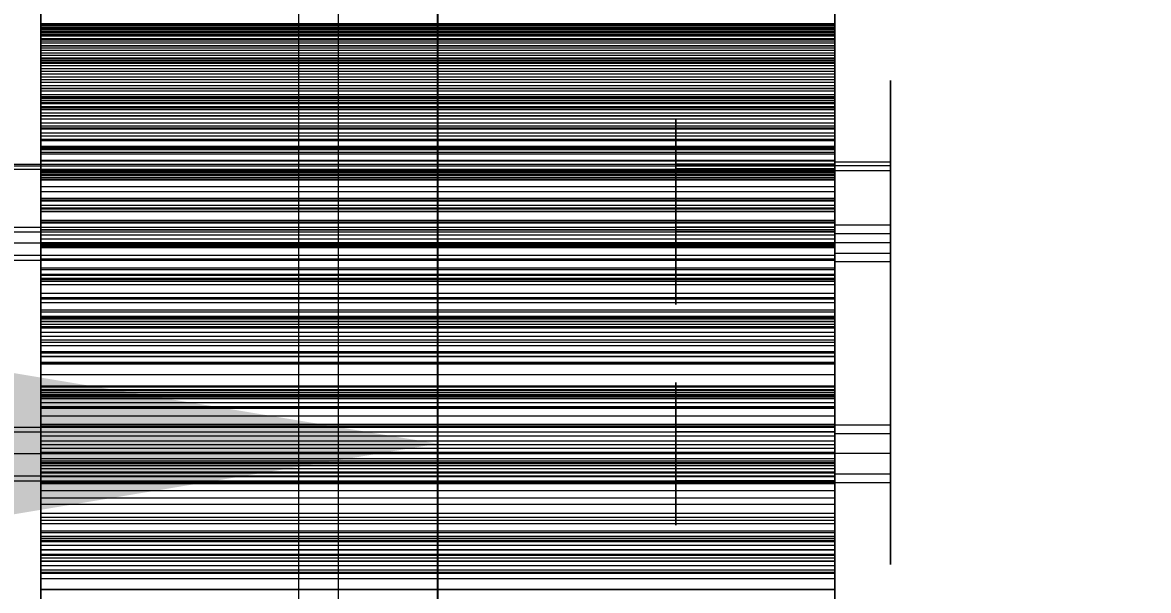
# Model space of a CAD drawing. Header units: millimetres. Extents: x -1970 to 34302, y -65268 to 6837.
# Drawn here: x 545.4 to 829, y -34237 to -34093.9 of the extents above; entities that cross this region are included whole.
import ezdxf

# ---------------------------------------------------------------- set-up
doc = ezdxf.new("R2010")
doc.units = ezdxf.units.MM
for name, color, linetype, lineweight in [('COTAS_O', 1, 'Continuous', 0), ('frontal_briquetadora', 7, 'Continuous', 0), ('frontal_mezcladora', 7, 'Continuous', 0)]:
    doc.layers.add(name, color=color, linetype=linetype, lineweight=lineweight)
doc.dimstyles.new('R19_100', dxfattribs={"dimtxt": 250, "dimasz": 150, "dimexe": 150, "dimexo": 80, "dimgap": 100, "dimtad": 1, "dimtih": 1, "dimtoh": 1, "dimdsep": 46, "dimcen": 0.09, "dimadec": 0, "dimazin": 0, "dimtfac": 1, "dimtdec": 4, "dimtofl": 0, "dimtmove": 0, "dimatfit": 3, "dimfxl": 1, "dimtolj": 1, "dimtzin": 0, "dimarcsym": 0})

# ---------------------------------------------------------------- blocks, each defined once
blk = doc.blocks.new('*D35')
at = {"layer": 'COTAS_O', "color": 0, "lineweight": -2, "transparency": 16777216}
for p, q in [((-1725, -34320), (-1725, -33550)), ((1725, -34320), (1725, -33550)), ((-1575, -33700), (1575, -33700))]:
    blk.add_line(p, q, dxfattribs=at)
at = {"layer": 'COTAS_O', "color": 0, "transparency": 16777216}
for points in [[(-1575, -33675), (-1575, -33725), (-1725, -33700)], [(1575, -33675), (1575, -33725), (1725, -33700)]]:
    blk.add_solid(points, dxfattribs=at)
at = {"layer": 'Defpoints', "color": 0, "transparency": 16777216}
for p in [(1725, -33700), (-1725, -34400), (1725, -34400)]:
    blk.add_point(p, dxfattribs=at)
blk = doc.blocks.new('*D39')
at = {"layer": 'COTAS_O', "color": 0, "lineweight": -2, "transparency": 16777216}
for p, q in [((-650, -34820), (-650, -34050)), ((650, -34820), (650, -34050)), ((-500, -34200), (500, -34200))]:
    blk.add_line(p, q, dxfattribs=at)
at = {"layer": 'COTAS_O', "color": 0, "transparency": 16777216}
for points in [[(-500, -34175), (-500, -34225), (-650, -34200)], [(500, -34175), (500, -34225), (650, -34200)]]:
    blk.add_solid(points, dxfattribs=at)
at = {"layer": 'Defpoints', "color": 0, "transparency": 16777216}
for p in [(650, -34200), (-650, -34900), (650, -34900)]:
    blk.add_point(p, dxfattribs=at)

msp = doc.modelspace()

# ---------------------------------------------------------------- linework, layer by layer
at = {"layer": 'frontal_briquetadora'}
for p, q in [((550, -34095.598), (550, -34088.773)), ((550, -34089.04), (550, -34102.804)), ((750, -34095.598), (750, -34088.773)), ((750, -34089.04), (750, -34102.804)), ((550, -34098.165), (550, -34089.479)), ((550, -34103.889), (550, -34090.793)), ((750, -34098.165), (750, -34089.479)), ((750, -34103.889), (750, -34090.793)), ((550, -34104.721), (550, -34092.577)), ((550, -34096.357), (550, -34092.698)), ((550, -34093.074), (550, -34094.607)), ((550, -34093.54), (550, -34095.098)), ((550, -34103.103), (550, -34094.189)), ((750, -34094.189), (550, -34094.189)), ((550, -34094.189), (550, -34094.417)), ((750, -34094.417), (550, -34094.417)), ((550, -34094.417), (550, -34094.804)), ((550, -34094.607), (550, -34096.221)), ((550, -34094.607), (750, -34094.607)), ((750, -34094.804), (550, -34094.804)), ((550, -34094.804), (550, -34095.36)), ((550, -34095.959), (550, -34095.002)), ((550, -34095.002), (550, -34096.156)), ((750, -34104.721), (750, -34092.577)), ((750, -34096.357), (750, -34092.698)), ((750, -34093.074), (750, -34094.607)), ((750, -34093.54), (750, -34095.098)), ((750, -34103.103), (750, -34094.189)), ((750, -34094.189), (750, -34094.417)), ((750, -34094.417), (750, -34094.804)), ((750, -34094.607), (750, -34096.221)), ((750, -34094.804), (750, -34095.36)), ((550, -34095.098), (550, -34096.737)), ((550, -34095.098), (750, -34095.098)), ((550, -34097.371), (550, -34095.264)), ((750, -34095.36), (550, -34095.36)), ((550, -34095.36), (550, -34096.093)), ((550, -34097.262), (550, -34095.598)), ((550, -34095.598), (750, -34095.598)), ((550, -34099.014), (550, -34095.959)), ((750, -34096.093), (550, -34096.093)), ((550, -34096.093), (550, -34097.02)), ((550, -34096.156), (550, -34099.407)), ((550, -34096.221), (550, -34097.916)), ((550, -34096.221), (750, -34096.221)), ((550, -34099.843), (550, -34096.357)), ((750, -34096.357), (550, -34096.357)), ((550, -34096.737), (550, -34098.457)), ((550, -34096.737), (750, -34096.737)), ((750, -34097.02), (550, -34097.02)), ((550, -34097.02), (550, -34098.165)), ((550, -34099.007), (550, -34097.262)), ((550, -34097.262), (750, -34097.262)), ((550, -34101.561), (550, -34097.371)), ((750, -34095.098), (750, -34096.737)), ((750, -34095.36), (750, -34096.093)), ((750, -34097.262), (750, -34095.598)), ((750, -34096.093), (750, -34097.02)), ((750, -34096.221), (750, -34097.916)), ((750, -34099.843), (750, -34096.357)), ((750, -34096.737), (750, -34098.457)), ((750, -34097.02), (750, -34098.165)), ((750, -34099.007), (750, -34097.262)), ((550, -34097.916), (550, -34099.69)), ((550, -34097.916), (750, -34097.916)), ((750, -34098.165), (550, -34098.165)), ((550, -34098.457), (550, -34100.257)), ((550, -34098.457), (750, -34098.457)), ((550, -34100.831), (550, -34099.007)), ((550, -34099.007), (750, -34099.007)), ((550, -34104.133), (550, -34099.014)), ((550, -34099.407), (550, -34104.716)), ((550, -34099.69), (550, -34101.544)), ((550, -34099.69), (750, -34099.69)), ((550, -34103.14), (550, -34099.843)), ((750, -34099.843), (550, -34099.843)), ((550, -34100.257), (550, -34102.135)), ((550, -34100.257), (750, -34100.257)), ((750, -34097.916), (750, -34099.69)), ((750, -34098.457), (750, -34100.257)), ((750, -34100.831), (750, -34099.007)), ((750, -34099.69), (750, -34101.544)), ((750, -34103.14), (750, -34099.843)), ((750, -34100.257), (750, -34102.135)), ((550, -34102.733), (550, -34100.831)), ((550, -34100.831), (750, -34100.831)), ((550, -34101.544), (550, -34103.477)), ((550, -34101.544), (750, -34101.544)), ((550, -34107.784), (550, -34101.561)), ((550, -34102.135), (550, -34104.091)), ((550, -34102.135), (750, -34102.135)), ((550, -34104.714), (550, -34102.733)), ((550, -34102.733), (750, -34102.733)), ((550, -34102.804), (550, -34115.613)), ((550, -34102.804), (750, -34102.804)), ((550, -34106.909), (550, -34103.103)), ((750, -34103.103), (550, -34103.103)), ((550, -34106.22), (550, -34103.14)), ((750, -34103.14), (550, -34103.14)), ((550, -34103.477), (550, -34105.486)), ((550, -34103.477), (750, -34103.477)), ((750, -34102.733), (750, -34100.831)), ((750, -34101.544), (750, -34103.477)), ((750, -34102.135), (750, -34104.091)), ((750, -34104.714), (750, -34102.733)), ((750, -34102.804), (750, -34115.613)), ((750, -34106.909), (750, -34103.103)), ((750, -34106.22), (750, -34103.14)), ((750, -34103.477), (750, -34105.486)), ((550, -34115.656), (550, -34103.889)), ((550, -34103.889), (750, -34103.889)), ((550, -34104.091), (550, -34106.125)), ((550, -34104.091), (750, -34104.091)), ((550, -34111.255), (550, -34104.133)), ((550, -34106.771), (550, -34104.714)), ((550, -34104.714), (750, -34104.714)), ((550, -34104.716), (550, -34112.022)), ((550, -34115.191), (550, -34104.721)), ((550, -34104.721), (750, -34104.721)), ((550, -34105.486), (550, -34107.573)), ((550, -34105.486), (750, -34105.486)), ((550, -34106.125), (550, -34108.235)), ((550, -34106.125), (750, -34106.125)), ((550, -34115.124), (550, -34106.22)), ((750, -34106.22), (550, -34106.22)), ((750, -34115.656), (750, -34103.889)), ((750, -34104.091), (750, -34106.125)), ((750, -34106.771), (750, -34104.714)), ((750, -34115.191), (750, -34104.721)), ((750, -34105.486), (750, -34107.573)), ((750, -34106.125), (750, -34108.235)), ((750, -34115.124), (750, -34106.22)), ((550, -34108.904), (550, -34106.771)), ((550, -34106.771), (750, -34106.771)), ((550, -34110.56), (550, -34106.909)), ((750, -34106.909), (550, -34106.909)), ((550, -34107.573), (550, -34109.735)), ((550, -34107.573), (750, -34107.573)), ((550, -34115.968), (550, -34107.784)), ((550, -34108.235), (550, -34110.42)), ((550, -34108.235), (750, -34108.235)), ((550, -34111.113), (550, -34108.904)), ((550, -34108.904), (750, -34108.904)), ((750, -34108.904), (750, -34106.771)), ((750, -34110.56), (750, -34106.909)), ((750, -34107.573), (750, -34109.735)), ((750, -34108.235), (750, -34110.42)), ((750, -34112.322), (750, -34108.512)), ((750, -34108.512), (750, -34108.992)), ((750, -34112.8), (750, -34108.552)), ((750, -34111.113), (750, -34108.904)), ((750, -34108.992), (750, -34113.668)), ((764, -34112.322), (764, -34108.512)), ((764, -34108.512), (764, -34108.992)), ((764, -34112.8), (764, -34108.552)), ((764, -34108.992), (764, -34113.668)), ((550, -34109.735), (550, -34111.971)), ((550, -34109.735), (750, -34109.735)), ((550, -34110.42), (550, -34112.679)), ((550, -34110.42), (750, -34110.42)), ((550, -34114.047), (550, -34110.56)), ((750, -34110.56), (550, -34110.56)), ((550, -34113.395), (550, -34111.113)), ((550, -34111.113), (750, -34111.113)), ((550, -34120.296), (550, -34111.255)), ((550, -34111.971), (550, -34114.281)), ((550, -34111.971), (750, -34111.971)), ((550, -34112.022), (550, -34121.239)), ((750, -34109.735), (750, -34111.971)), ((750, -34110.42), (750, -34112.679)), ((750, -34114.047), (750, -34110.56)), ((750, -34113.395), (750, -34111.113)), ((750, -34111.971), (750, -34114.281)), ((550, -34112.599), (550, -34112.576)), ((750, -34112.576), (550, -34112.576)), ((550, -34112.576), (550, -34112.716)), ((550, -34121.71), (550, -34112.599)), ((750, -34112.599), (550, -34112.599)), ((550, -34112.679), (550, -34115.012)), ((550, -34112.679), (750, -34112.679)), ((750, -34112.716), (550, -34112.716)), ((550, -34112.716), (550, -34113.027)), ((750, -34113.027), (550, -34113.027)), ((550, -34113.027), (550, -34113.519)), ((550, -34115.75), (550, -34113.395)), ((550, -34113.395), (750, -34113.395)), ((750, -34113.519), (550, -34113.519)), ((550, -34113.519), (550, -34114.21)), ((550, -34117.358), (550, -34114.047)), ((750, -34114.047), (550, -34114.047)), ((750, -34114.21), (550, -34114.21)), ((550, -34114.21), (550, -34115.124)), ((550, -34114.281), (550, -34116.664)), ((550, -34114.281), (750, -34114.281)), ((750, -34119.668), (750, -34112.322)), ((750, -34112.599), (750, -34112.576)), ((750, -34112.576), (750, -34112.716)), ((750, -34121.71), (750, -34112.599)), ((750, -34112.679), (750, -34115.012)), ((750, -34112.716), (750, -34113.027)), ((750, -34120.455), (750, -34112.8)), ((750, -34113.027), (750, -34113.519)), ((750, -34115.75), (750, -34113.395)), ((750, -34113.519), (750, -34114.21)), ((750, -34113.668), (750, -34121.613)), ((750, -34117.358), (750, -34114.047)), ((750, -34114.21), (750, -34115.124)), ((750, -34114.281), (750, -34116.664)), ((764, -34119.668), (764, -34112.322)), ((764, -34120.455), (764, -34112.8)), ((764, -34113.668), (764, -34121.613)), ((550, -34115.012), (550, -34117.417)), ((550, -34115.012), (750, -34115.012)), ((750, -34115.124), (550, -34115.124)), ((550, -34123.584), (550, -34115.191)), ((550, -34115.191), (750, -34115.191)), ((550, -34115.613), (550, -34126.974)), ((550, -34115.613), (750, -34115.613)), ((550, -34125.641), (550, -34115.656)), ((550, -34115.656), (750, -34115.656)), ((550, -34118.177), (550, -34115.75)), ((550, -34115.75), (750, -34115.75)), ((550, -34126.016), (550, -34115.968)), ((550, -34116.664), (550, -34119.118)), ((550, -34116.664), (750, -34116.664)), ((550, -34120.474), (550, -34117.358)), ((750, -34117.358), (550, -34117.358)), ((550, -34117.417), (550, -34119.893)), ((550, -34117.417), (750, -34117.417)), ((750, -34115.012), (750, -34117.417)), ((750, -34123.584), (750, -34115.191)), ((750, -34115.613), (750, -34126.974)), ((750, -34125.641), (750, -34115.656)), ((750, -34118.177), (750, -34115.75)), ((750, -34116.664), (750, -34119.118)), ((750, -34120.474), (750, -34117.358)), ((750, -34117.417), (750, -34119.893)), ((550, -34120.675), (550, -34118.177)), ((550, -34118.177), (750, -34118.177)), ((550, -34119.118), (550, -34126.503)), ((550, -34119.118), (750, -34119.118)), ((550, -34119.893), (550, -34122.44)), ((550, -34119.893), (750, -34119.893)), ((550, -34131.152), (550, -34120.296)), ((550, -34123.368), (550, -34120.474)), ((750, -34120.474), (550, -34120.474)), ((710, -34120.618), (710, -34118.301)), ((710, -34120.437), (710, -34118.359)), ((710, -34118.359), (710, -34118.621)), ((710, -34118.621), (710, -34121.171)), ((710, -34124.444), (710, -34120.437)), ((750, -34120.227), (750, -34117.813)), ((750, -34120.031), (750, -34117.866)), ((750, -34117.866), (750, -34118.139)), ((750, -34118.139), (750, -34120.796)), ((750, -34120.675), (750, -34118.177)), ((750, -34120.618), (750, -34118.301)), ((750, -34120.437), (750, -34118.359)), ((750, -34118.359), (750, -34118.621)), ((750, -34118.621), (750, -34121.171)), ((750, -34119.118), (750, -34126.503)), ((750, -34129.095), (750, -34119.668)), ((750, -34119.893), (750, -34122.44)), ((750, -34124.205), (750, -34120.031)), ((750, -34124.576), (750, -34120.227)), ((750, -34124.444), (750, -34120.437)), ((750, -34130), (750, -34120.455)), ((750, -34123.368), (750, -34120.474)), ((764, -34129.095), (764, -34119.668)), ((764, -34130), (764, -34120.455)), ((550, -34123.243), (550, -34120.675)), ((550, -34120.675), (750, -34120.675)), ((550, -34121.239), (550, -34132.258)), ((550, -34125.343), (550, -34121.71)), ((750, -34121.71), (550, -34121.71)), ((550, -34122.44), (550, -34125.055)), ((550, -34122.44), (750, -34122.44)), ((550, -34125.879), (550, -34123.243)), ((550, -34123.243), (750, -34123.243)), ((550, -34132.468), (550, -34123.368)), ((750, -34123.368), (550, -34123.368)), ((710, -34124.793), (710, -34120.618)), ((710, -34121.171), (710, -34125.505)), ((750, -34124.793), (750, -34120.618)), ((750, -34123.243), (750, -34120.675)), ((750, -34120.796), (750, -34125.31)), ((750, -34121.171), (750, -34125.505)), ((750, -34121.613), (750, -34131.254)), ((750, -34125.343), (750, -34121.71)), ((750, -34122.44), (750, -34125.055)), ((750, -34125.879), (750, -34123.243)), ((750, -34132.468), (750, -34123.368)), ((764, -34121.613), (764, -34131.254)), ((550, -34129.579), (550, -34123.584)), ((550, -34123.584), (750, -34123.584)), ((550, -34125.055), (550, -34133.026)), ((550, -34125.055), (750, -34125.055)), ((550, -34128.818), (550, -34125.343)), ((750, -34125.343), (550, -34125.343)), ((550, -34133.462), (550, -34125.641)), ((550, -34125.641), (750, -34125.641)), ((550, -34128.583), (550, -34125.879)), ((550, -34125.879), (750, -34125.879)), ((550, -34137.811), (550, -34126.016)), ((710, -34129.586), (710, -34124.444)), ((710, -34130), (710, -34124.793)), ((710, -34125.505), (710, -34130.763)), ((750, -34129.579), (750, -34123.584)), ((750, -34129.561), (750, -34124.205)), ((750, -34128.168), (750, -34124.357)), ((750, -34124.357), (750, -34124.838)), ((750, -34129.586), (750, -34124.444)), ((750, -34130), (750, -34124.576)), ((750, -34130), (750, -34124.793)), ((750, -34124.838), (750, -34129.514)), ((750, -34125.055), (750, -34133.026)), ((750, -34125.31), (750, -34130.788)), ((750, -34128.818), (750, -34125.343)), ((750, -34125.505), (750, -34130.763)), ((750, -34133.462), (750, -34125.641)), ((750, -34128.583), (750, -34125.879)), ((764, -34128.168), (764, -34124.357)), ((764, -34124.357), (764, -34124.838)), ((764, -34124.838), (764, -34129.514)), ((550, -34126.503), (550, -34131.376)), ((550, -34126.503), (750, -34126.503)), ((550, -34126.974), (550, -34136.452)), ((550, -34126.974), (750, -34126.974)), ((550, -34131.352), (550, -34128.583)), ((550, -34128.583), (750, -34128.583)), ((550, -34132.125), (550, -34128.818)), ((750, -34128.818), (550, -34128.818)), ((750, -34126.503), (750, -34131.376)), ((750, -34126.974), (750, -34136.452)), ((750, -34132.226), (750, -34127.978)), ((750, -34135.514), (750, -34128.168)), ((750, -34131.352), (750, -34128.583)), ((750, -34132.125), (750, -34128.818)), ((764, -34132.226), (764, -34127.978)), ((764, -34135.514), (764, -34128.168)), ((520, -34129.561), (750, -34129.561)), ((520, -34130), (750, -34130)), ((520, -34130.788), (750, -34130.788)), ((550, -34132.944), (550, -34129.579)), ((550, -34129.579), (750, -34129.579)), ((550, -34131.126), (550, -34131.018)), ((750, -34131.018), (550, -34131.018)), ((550, -34131.018), (550, -34131.084)), ((750, -34131.084), (550, -34131.084)), ((550, -34131.084), (550, -34131.335)), ((550, -34131.4), (550, -34131.126)), ((750, -34131.126), (550, -34131.126)), ((550, -34143.694), (550, -34131.152)), ((750, -34131.335), (550, -34131.335)), ((550, -34131.335), (550, -34131.787)), ((550, -34139.891), (550, -34131.352)), ((550, -34131.352), (750, -34131.352)), ((550, -34131.376), (550, -34133.551)), ((550, -34131.376), (750, -34131.376)), ((550, -34140.685), (550, -34131.4)), ((750, -34131.4), (550, -34131.4)), ((750, -34131.787), (550, -34131.787)), ((550, -34131.787), (550, -34132.468)), ((750, -34129.586), (710, -34129.586)), ((710, -34134.844), (710, -34129.586)), ((750, -34130), (710, -34130)), ((710, -34130), (710, -34135.207)), ((750, -34130.763), (710, -34130.763)), ((710, -34130.763), (710, -34135.905)), ((764, -34129.095), (750, -34129.095)), ((750, -34138.736), (750, -34129.095)), ((750, -34129.514), (750, -34137.459)), ((750, -34135.039), (750, -34129.561)), ((750, -34132.944), (750, -34129.579)), ((750, -34134.844), (750, -34129.586)), ((750, -34130), (750, -34135.424)), ((764, -34130), (750, -34130)), ((750, -34130), (750, -34135.207)), ((750, -34130), (750, -34139.545)), ((750, -34130.763), (750, -34135.905)), ((750, -34130.788), (750, -34136.144)), ((750, -34131.126), (750, -34131.018)), ((750, -34131.018), (750, -34131.084)), ((750, -34131.084), (750, -34131.335)), ((750, -34131.4), (750, -34131.126)), ((764, -34131.254), (750, -34131.254)), ((750, -34131.254), (750, -34140.681)), ((750, -34131.335), (750, -34131.787)), ((750, -34139.891), (750, -34131.352)), ((750, -34131.376), (750, -34133.551)), ((750, -34140.685), (750, -34131.4)), ((750, -34135.282), (750, -34131.472)), ((750, -34131.472), (750, -34131.953)), ((750, -34131.787), (750, -34132.468)), ((764, -34138.736), (764, -34129.095)), ((764, -34129.514), (764, -34137.459)), ((764, -34130), (764, -34139.545)), ((764, -34131.254), (764, -34140.681)), ((764, -34135.282), (764, -34131.472)), ((764, -34131.472), (764, -34131.953)), ((550, -34135.252), (550, -34132.125)), ((750, -34132.125), (550, -34132.125)), ((550, -34132.258), (550, -34144.951)), ((750, -34132.468), (550, -34132.468)), ((550, -34133.551), (550, -34132.944)), ((550, -34132.944), (750, -34132.944)), ((550, -34133.026), (550, -34138.548)), ((550, -34133.026), (750, -34133.026)), ((550, -34138.817), (550, -34133.462)), ((550, -34133.462), (750, -34133.462)), ((550, -34133.551), (750, -34133.551)), ((710, -34136.282), (710, -34134.204)), ((710, -34134.204), (710, -34134.466)), ((710, -34134.466), (710, -34137.017)), ((750, -34131.953), (750, -34136.628)), ((750, -34135.252), (750, -34132.125)), ((750, -34139.881), (750, -34132.226)), ((750, -34133.551), (750, -34132.944)), ((750, -34133.026), (750, -34138.548)), ((750, -34138.817), (750, -34133.462)), ((750, -34135.877), (750, -34133.712)), ((750, -34133.712), (750, -34133.985)), ((750, -34133.985), (750, -34136.641)), ((750, -34136.282), (750, -34134.204)), ((750, -34134.204), (750, -34134.466)), ((750, -34134.466), (750, -34137.017)), ((764, -34131.953), (764, -34136.628)), ((764, -34139.881), (764, -34132.226)), ((550, -34138.18), (550, -34135.252)), ((750, -34135.252), (550, -34135.252)), ((550, -34136.452), (550, -34143.68)), ((550, -34136.452), (750, -34136.452)), ((710, -34139.178), (710, -34134.844)), ((710, -34135.207), (710, -34139.382)), ((710, -34135.905), (710, -34139.912)), ((710, -34140.289), (710, -34136.282)), ((710, -34137.017), (710, -34141.35)), ((750, -34139.178), (750, -34134.844)), ((750, -34139.553), (750, -34135.039)), ((750, -34135.207), (750, -34139.382)), ((750, -34138.18), (750, -34135.252)), ((750, -34142.628), (750, -34135.282)), ((750, -34135.424), (750, -34139.773)), ((750, -34144.941), (750, -34135.514)), ((750, -34140.051), (750, -34135.877)), ((750, -34135.905), (750, -34139.912)), ((750, -34136.144), (750, -34140.318)), ((750, -34140.289), (750, -34136.282)), ((750, -34136.452), (750, -34143.68)), ((750, -34136.628), (750, -34144.574)), ((750, -34136.641), (750, -34141.156)), ((750, -34137.017), (750, -34141.35)), ((750, -34139.653), (750, -34137.24)), ((750, -34137.459), (750, -34147.1)), ((764, -34142.628), (764, -34135.282)), ((764, -34144.941), (764, -34135.514)), ((764, -34136.628), (764, -34144.574)), ((764, -34137.459), (764, -34147.1)), ((550, -34151.214), (550, -34137.811)), ((550, -34140.882), (550, -34138.18)), ((750, -34138.18), (550, -34138.18)), ((550, -34138.548), (550, -34141.41)), ((550, -34138.548), (750, -34138.548)), ((550, -34141.501), (550, -34138.817)), ((550, -34138.817), (750, -34138.817)), ((550, -34146.05), (550, -34139.891)), ((550, -34139.891), (750, -34139.891)), ((710, -34140.044), (710, -34137.727)), ((710, -34141.729), (710, -34139.178)), ((710, -34139.382), (710, -34141.699)), ((710, -34139.912), (710, -34141.991)), ((710, -34144.22), (710, -34140.044)), ((710, -34145.431), (710, -34140.289)), ((750, -34140.044), (750, -34137.727)), ((750, -34140.882), (750, -34138.18)), ((750, -34138.548), (750, -34141.41)), ((750, -34146.681), (750, -34138.736)), ((750, -34141.501), (750, -34138.817)), ((750, -34141.729), (750, -34139.178)), ((750, -34139.382), (750, -34141.699)), ((750, -34139.545), (750, -34147.2)), ((750, -34142.21), (750, -34139.553)), ((750, -34144.003), (750, -34139.653)), ((750, -34139.773), (750, -34142.187)), ((750, -34149.426), (750, -34139.881)), ((750, -34146.05), (750, -34139.891)), ((750, -34139.912), (750, -34141.991)), ((750, -34144.22), (750, -34140.044)), ((750, -34145.407), (750, -34140.051)), ((750, -34145.431), (750, -34140.289)), ((750, -34140.318), (750, -34142.483)), ((764, -34146.681), (764, -34138.736)), ((764, -34139.545), (764, -34147.2)), ((764, -34149.426), (764, -34139.881)), ((550, -34144.137), (550, -34140.685)), ((750, -34140.685), (550, -34140.685)), ((550, -34150.155), (550, -34140.882)), ((750, -34140.882), (550, -34140.882)), ((550, -34141.41), (550, -34141.501)), ((550, -34141.41), (750, -34141.41)), ((550, -34141.501), (750, -34141.501)), ((710, -34143.397), (710, -34141.319)), ((710, -34141.319), (710, -34141.581)), ((710, -34141.35), (710, -34146.609)), ((710, -34141.581), (710, -34144.131)), ((710, -34141.991), (710, -34141.729)), ((750, -34140.681), (750, -34148.027)), ((750, -34144.137), (750, -34140.685)), ((750, -34142.991), (750, -34140.827)), ((750, -34140.827), (750, -34141.1)), ((750, -34150.155), (750, -34140.882)), ((750, -34141.1), (750, -34143.756)), ((750, -34141.156), (750, -34146.634)), ((750, -34143.397), (750, -34141.319)), ((750, -34141.319), (750, -34141.581)), ((750, -34141.35), (750, -34146.609)), ((750, -34141.41), (750, -34141.501)), ((750, -34141.581), (750, -34144.131)), ((750, -34141.991), (750, -34141.729)), ((750, -34142.483), (750, -34142.21)), ((750, -34152.055), (750, -34142.628)), ((750, -34147.165), (750, -34142.991)), ((764, -34140.681), (764, -34148.027)), ((764, -34152.055), (764, -34142.628)), ((520, -34145.407), (750, -34145.407)), ((550, -34143.68), (550, -34148.383)), ((550, -34143.68), (750, -34143.68)), ((550, -34157.775), (550, -34143.694)), ((550, -34147.428), (550, -34144.137)), ((750, -34144.137), (550, -34144.137)), ((550, -34145.452), (550, -34144.381)), ((550, -34144.381), (550, -34146.095)), ((550, -34144.381), (750, -34144.381)), ((550, -34144.951), (550, -34159.169)), ((550, -34149.267), (550, -34145.452)), ((550, -34145.452), (750, -34145.452)), ((550, -34149.591), (550, -34146.05)), ((550, -34146.05), (750, -34146.05)), ((550, -34146.095), (550, -34150.529)), ((550, -34146.095), (750, -34146.095)), ((710, -34147.404), (710, -34143.397)), ((710, -34144.131), (710, -34148.465)), ((710, -34149.426), (710, -34144.22)), ((750, -34145.431), (710, -34145.431)), ((710, -34150.69), (710, -34145.431)), ((750, -34147.404), (750, -34143.397)), ((750, -34143.68), (750, -34148.383)), ((750, -34143.756), (750, -34148.271)), ((750, -34149.426), (750, -34144.003)), ((750, -34144.131), (750, -34148.465)), ((750, -34147.428), (750, -34144.137)), ((750, -34149.426), (750, -34144.22)), ((750, -34144.381), (750, -34146.095)), ((750, -34145.452), (750, -34144.381)), ((750, -34144.574), (750, -34154.214)), ((764, -34144.941), (750, -34144.941)), ((750, -34154.582), (750, -34144.941)), ((750, -34150.885), (750, -34145.407)), ((750, -34150.69), (750, -34145.431)), ((750, -34149.267), (750, -34145.452)), ((750, -34149.591), (750, -34146.05)), ((750, -34146.095), (750, -34150.529)), ((764, -34144.574), (764, -34154.214)), ((764, -34154.582), (764, -34144.941)), ((520, -34146.634), (750, -34146.634)), ((550, -34150.547), (550, -34147.428)), ((750, -34147.428), (550, -34147.428)), ((550, -34148.383), (550, -34150.379)), ((550, -34148.383), (750, -34148.383)), ((750, -34146.609), (710, -34146.609)), ((710, -34146.609), (710, -34151.751)), ((710, -34152.546), (710, -34147.404)), ((710, -34148.465), (710, -34153.724)), ((750, -34146.609), (750, -34151.751)), ((750, -34146.634), (750, -34151.99)), ((750, -34151.357), (750, -34146.681)), ((764, -34147.1), (750, -34147.1)), ((750, -34147.1), (750, -34156.527)), ((750, -34152.522), (750, -34147.165)), ((750, -34147.2), (750, -34151.448)), ((750, -34152.546), (750, -34147.404)), ((750, -34150.547), (750, -34147.428)), ((750, -34148.027), (750, -34151.837)), ((750, -34148.271), (750, -34153.748)), ((750, -34148.383), (750, -34150.379)), ((750, -34148.465), (750, -34153.724)), ((764, -34151.357), (764, -34146.681)), ((764, -34147.1), (764, -34156.527)), ((764, -34147.2), (764, -34151.448)), ((764, -34148.027), (764, -34151.837)), ((520, -34149.426), (750, -34149.426)), ((550, -34155.68), (550, -34149.267)), ((550, -34149.267), (750, -34149.267)), ((550, -34149.667), (550, -34149.488)), ((750, -34149.488), (550, -34149.488)), ((750, -34149.496), (550, -34149.496)), ((550, -34149.496), (550, -34149.71)), ((550, -34150.379), (550, -34149.591)), ((550, -34149.591), (750, -34149.591)), ((550, -34150.023), (550, -34149.667)), ((750, -34149.667), (550, -34149.667)), ((750, -34149.71), (550, -34149.71)), ((550, -34149.71), (550, -34150.155)), ((550, -34150.548), (550, -34150.023)), ((750, -34150.023), (550, -34150.023)), ((750, -34150.155), (550, -34150.155)), ((550, -34150.379), (750, -34150.379)), ((550, -34150.529), (550, -34157.512)), ((550, -34150.529), (750, -34150.529)), ((550, -34153.483), (550, -34150.547)), ((550, -34159.984), (550, -34150.548)), ((750, -34150.548), (550, -34150.548)), ((550, -34166.069), (550, -34151.214)), ((750, -34149.426), (710, -34149.426)), ((710, -34149.426), (710, -34154.633)), ((710, -34155.024), (710, -34150.69)), ((710, -34151.751), (710, -34155.758)), ((750, -34155.68), (750, -34149.267)), ((750, -34149.426), (750, -34154.85)), ((764, -34149.426), (750, -34149.426)), ((750, -34149.426), (750, -34154.633)), ((750, -34149.426), (750, -34158.972)), ((750, -34149.667), (750, -34149.488)), ((750, -34149.496), (750, -34149.71)), ((750, -34150.379), (750, -34149.591)), ((750, -34150.023), (750, -34149.667)), ((750, -34149.71), (750, -34150.155)), ((750, -34150.548), (750, -34150.023)), ((750, -34150.529), (750, -34157.512)), ((750, -34153.483), (750, -34150.547)), ((750, -34159.984), (750, -34150.548)), ((750, -34155.024), (750, -34150.69)), ((750, -34155.399), (750, -34150.885)), ((750, -34151.837), (750, -34151.357)), ((750, -34151.751), (750, -34155.758)), ((764, -34149.426), (764, -34158.972)), ((764, -34151.837), (764, -34151.357)), ((520, -34152.522), (750, -34152.522)), ((520, -34153.748), (750, -34153.748)), ((550, -34156.216), (550, -34153.483)), ((750, -34153.483), (550, -34153.483)), ((750, -34152.546), (710, -34152.546)), ((710, -34157.805), (710, -34152.546)), ((750, -34153.724), (710, -34153.724)), ((710, -34153.724), (710, -34158.866)), ((750, -34151.99), (750, -34156.164)), ((764, -34152.055), (750, -34152.055)), ((750, -34161.696), (750, -34152.055)), ((750, -34157.999), (750, -34152.522)), ((750, -34157.805), (750, -34152.546)), ((750, -34156.216), (750, -34153.483)), ((750, -34153.724), (750, -34158.866)), ((750, -34153.748), (750, -34159.105)), ((764, -34154.214), (750, -34154.214)), ((750, -34154.214), (750, -34163.642)), ((750, -34162.527), (750, -34154.582)), ((764, -34161.696), (764, -34152.055)), ((764, -34154.214), (764, -34163.642)), ((764, -34162.527), (764, -34154.582)), ((550, -34164.444), (550, -34155.68)), ((550, -34155.68), (750, -34155.68)), ((550, -34158.718), (550, -34156.216)), ((750, -34156.216), (550, -34156.216)), ((550, -34158.289), (550, -34157.269)), ((550, -34157.269), (550, -34159.034)), ((550, -34157.269), (750, -34157.269)), ((710, -34154.633), (710, -34158.808)), ((710, -34157.574), (710, -34155.024)), ((710, -34155.758), (710, -34157.836)), ((750, -34154.633), (750, -34158.808)), ((750, -34154.85), (750, -34159.199)), ((750, -34157.574), (750, -34155.024)), ((750, -34158.056), (750, -34155.399)), ((750, -34164.444), (750, -34155.68)), ((750, -34155.758), (750, -34157.836)), ((750, -34156.164), (750, -34158.329)), ((750, -34158.718), (750, -34156.216)), ((750, -34156.527), (750, -34163.873)), ((750, -34157.269), (750, -34159.034)), ((750, -34158.289), (750, -34157.269)), ((764, -34156.527), (764, -34163.873)), ((550, -34157.512), (550, -34166.775)), ((550, -34157.512), (750, -34157.512)), ((550, -34173.231), (550, -34157.775)), ((550, -34162.055), (550, -34158.289)), ((550, -34158.289), (750, -34158.289)), ((550, -34168.143), (550, -34158.718)), ((750, -34158.718), (550, -34158.718)), ((550, -34159.034), (550, -34163.517)), ((550, -34159.034), (750, -34159.034)), ((550, -34159.169), (550, -34174.744)), ((550, -34163.247), (550, -34159.984)), ((750, -34159.984), (550, -34159.984)), ((710, -34157.836), (710, -34157.574)), ((710, -34162.139), (710, -34157.805)), ((710, -34158.808), (710, -34161.125)), ((710, -34158.866), (710, -34162.873)), ((750, -34157.512), (750, -34166.775)), ((750, -34157.836), (750, -34157.574)), ((750, -34162.139), (750, -34157.805)), ((750, -34162.514), (750, -34157.999)), ((750, -34158.329), (750, -34158.056)), ((750, -34162.055), (750, -34158.289)), ((750, -34168.143), (750, -34158.718)), ((750, -34158.808), (750, -34161.125)), ((750, -34158.866), (750, -34162.873)), ((750, -34158.972), (750, -34166.627)), ((750, -34159.034), (750, -34163.517)), ((750, -34159.105), (750, -34163.279)), ((750, -34159.199), (750, -34161.613)), ((750, -34163.247), (750, -34159.984)), ((764, -34158.972), (764, -34166.627)), ((550, -34168.422), (550, -34162.055)), ((550, -34162.055), (750, -34162.055)), ((710, -34164.689), (710, -34162.139)), ((710, -34162.873), (710, -34164.951)), ((750, -34169.642), (750, -34161.696)), ((750, -34168.422), (750, -34162.055)), ((750, -34164.689), (750, -34162.139)), ((750, -34165.17), (750, -34162.514)), ((750, -34167.203), (750, -34162.527)), ((750, -34162.873), (750, -34164.951)), ((764, -34169.642), (764, -34161.696)), ((764, -34167.203), (764, -34162.527)), ((550, -34166.345), (550, -34163.247)), ((750, -34163.247), (550, -34163.247)), ((550, -34163.517), (550, -34170.544)), ((550, -34163.517), (750, -34163.517)), ((550, -34175.223), (550, -34164.444)), ((550, -34164.444), (750, -34164.444)), ((710, -34164.951), (710, -34164.689)), ((750, -34166.345), (750, -34163.247)), ((750, -34163.279), (750, -34165.443)), ((750, -34163.517), (750, -34170.544)), ((750, -34163.642), (750, -34170.988)), ((750, -34163.873), (750, -34167.683)), ((750, -34175.223), (750, -34164.444)), ((750, -34164.951), (750, -34164.689)), ((750, -34165.443), (750, -34165.17)), ((764, -34163.642), (764, -34170.988)), ((764, -34163.873), (764, -34167.683)), ((550, -34182.2), (550, -34166.069)), ((550, -34169.27), (550, -34166.345)), ((750, -34166.345), (550, -34166.345)), ((550, -34166.775), (550, -34177.964)), ((550, -34166.775), (750, -34166.775)), ((550, -34167.96), (550, -34167.934)), ((750, -34167.934), (550, -34167.934)), ((550, -34167.934), (550, -34168.143)), ((550, -34168.194), (550, -34167.96)), ((750, -34167.96), (550, -34167.96)), ((750, -34168.143), (550, -34168.143)), ((550, -34168.618), (550, -34168.194)), ((750, -34168.194), (550, -34168.194)), ((550, -34177.146), (550, -34168.422)), ((550, -34168.422), (750, -34168.422)), ((550, -34169.222), (550, -34168.618)), ((750, -34168.618), (550, -34168.618)), ((750, -34169.27), (750, -34166.345)), ((750, -34166.627), (750, -34170.875)), ((750, -34166.775), (750, -34177.964)), ((750, -34167.683), (750, -34167.203)), ((750, -34167.96), (750, -34167.934)), ((750, -34167.934), (750, -34168.143)), ((750, -34168.194), (750, -34167.96)), ((750, -34168.618), (750, -34168.194)), ((750, -34177.146), (750, -34168.422)), ((750, -34169.222), (750, -34168.618)), ((764, -34166.627), (764, -34170.875)), ((764, -34167.683), (764, -34167.203)), ((550, -34169.995), (550, -34169.222)), ((750, -34169.222), (550, -34169.222)), ((550, -34172.006), (550, -34169.27)), ((750, -34169.27), (550, -34169.27)), ((550, -34179.561), (550, -34169.995)), ((750, -34169.995), (550, -34169.995)), ((550, -34170.764), (550, -34170.441)), ((550, -34170.441), (550, -34172.896)), ((550, -34170.441), (750, -34170.441)), ((550, -34170.544), (550, -34179.847)), ((550, -34170.544), (750, -34170.544)), ((550, -34173.853), (550, -34170.764)), ((550, -34170.764), (750, -34170.764)), ((750, -34169.995), (750, -34169.222)), ((750, -34172.006), (750, -34169.27)), ((750, -34174.317), (750, -34169.642)), ((750, -34179.561), (750, -34169.995)), ((750, -34170.441), (750, -34172.896)), ((750, -34170.764), (750, -34170.441)), ((750, -34170.544), (750, -34179.847)), ((750, -34173.853), (750, -34170.764)), ((750, -34170.988), (750, -34174.798)), ((764, -34174.317), (764, -34169.642)), ((764, -34170.988), (764, -34174.798)), ((550, -34174.538), (550, -34172.006)), ((750, -34172.006), (550, -34172.006)), ((550, -34172.896), (550, -34178.035)), ((550, -34172.896), (750, -34172.896)), ((550, -34189.88), (550, -34173.231)), ((550, -34179.589), (550, -34173.853)), ((550, -34173.853), (750, -34173.853)), ((750, -34174.538), (750, -34172.006)), ((750, -34172.896), (750, -34178.035)), ((750, -34179.589), (750, -34173.853)), ((750, -34174.798), (750, -34174.317)), ((764, -34174.798), (764, -34174.317)), ((550, -34176.835), (550, -34174.538)), ((750, -34174.538), (550, -34174.538)), ((550, -34174.744), (550, -34191.495)), ((550, -34187.602), (550, -34175.223)), ((550, -34175.223), (750, -34175.223)), ((550, -34186.389), (550, -34176.835)), ((750, -34176.835), (550, -34176.835)), ((550, -34187.891), (550, -34177.146)), ((550, -34177.146), (750, -34177.146)), ((750, -34176.835), (750, -34174.538)), ((750, -34178.573), (750, -34174.763)), ((750, -34174.763), (750, -34175.243)), ((750, -34187.602), (750, -34175.223)), ((750, -34175.243), (750, -34179.919)), ((750, -34186.389), (750, -34176.835)), ((750, -34178.883), (750, -34177)), ((750, -34178.061), (750, -34177.118)), ((750, -34177.118), (750, -34179.937)), ((750, -34187.891), (750, -34177.146)), ((764, -34178.573), (764, -34174.763)), ((764, -34174.763), (764, -34175.243)), ((764, -34175.243), (764, -34179.919)), ((550, -34177.964), (550, -34190.647)), ((550, -34177.964), (750, -34177.964)), ((550, -34178.035), (550, -34185.66)), ((550, -34178.035), (750, -34178.035)), ((550, -34182.626), (550, -34179.561)), ((750, -34179.561), (550, -34179.561)), ((550, -34187.752), (550, -34179.589)), ((550, -34179.589), (750, -34179.589)), ((550, -34179.847), (550, -34191.067)), ((550, -34179.847), (750, -34179.847)), ((750, -34179.373), (750, -34177.5)), ((750, -34178.555), (750, -34177.617)), ((750, -34177.617), (750, -34180.422)), ((750, -34177.964), (750, -34190.647)), ((750, -34178.035), (750, -34185.66)), ((750, -34182.729), (750, -34178.061)), ((750, -34183.199), (750, -34178.555)), ((750, -34185.919), (750, -34178.573)), ((750, -34184.46), (750, -34178.883)), ((750, -34184.922), (750, -34179.373)), ((750, -34182.626), (750, -34179.561)), ((750, -34187.752), (750, -34179.589)), ((750, -34179.847), (750, -34191.067)), ((750, -34179.919), (750, -34187.864)), ((750, -34179.937), (750, -34186.409)), ((764, -34185.919), (764, -34178.573)), ((764, -34179.919), (764, -34187.864)), ((550, -34199.42), (550, -34182.2)), ((550, -34185.525), (550, -34182.626)), ((750, -34182.626), (550, -34182.626)), ((750, -34180.422), (750, -34186.861)), ((750, -34185.3), (750, -34181.052)), ((750, -34185.525), (750, -34182.626)), ((750, -34190.943), (750, -34182.729)), ((764, -34185.3), (764, -34181.052)), ((550, -34188.246), (550, -34185.525)), ((750, -34185.525), (550, -34185.525)), ((550, -34185.66), (550, -34195.479)), ((550, -34185.66), (750, -34185.66)), ((710, -34186.688), (710, -34184.61)), ((710, -34184.61), (710, -34184.872)), ((710, -34184.872), (710, -34187.422)), ((750, -34191.371), (750, -34183.199)), ((750, -34186.282), (750, -34184.117)), ((750, -34184.117), (750, -34184.39)), ((750, -34184.39), (750, -34187.047)), ((750, -34193.516), (750, -34184.46)), ((750, -34186.688), (750, -34184.61)), ((750, -34184.61), (750, -34184.872)), ((750, -34184.872), (750, -34187.422)), ((750, -34193.932), (750, -34184.922)), ((750, -34192.955), (750, -34185.3)), ((750, -34188.246), (750, -34185.525)), ((750, -34185.66), (750, -34195.479)), ((764, -34192.955), (764, -34185.3)), ((550, -34186.417), (550, -34186.389)), ((750, -34186.389), (550, -34186.389)), ((550, -34186.682), (550, -34186.417)), ((750, -34186.417), (550, -34186.417)), ((550, -34187.157), (550, -34186.682)), ((750, -34186.682), (550, -34186.682)), ((550, -34187.826), (550, -34187.157)), ((750, -34187.157), (550, -34187.157)), ((550, -34201.105), (550, -34187.602)), ((550, -34187.602), (750, -34187.602)), ((550, -34198.027), (550, -34187.752)), ((550, -34187.752), (750, -34187.752)), ((550, -34188.675), (550, -34187.826)), ((750, -34187.826), (550, -34187.826)), ((550, -34200.244), (550, -34187.891)), ((550, -34187.891), (750, -34187.891)), ((550, -34190.778), (550, -34188.246)), ((750, -34188.246), (550, -34188.246)), ((710, -34190.695), (710, -34186.688)), ((710, -34187.422), (710, -34191.756)), ((750, -34195.346), (750, -34185.919)), ((750, -34190.456), (750, -34186.282)), ((750, -34186.417), (750, -34186.389)), ((750, -34186.409), (750, -34196.286)), ((750, -34186.682), (750, -34186.417)), ((750, -34187.157), (750, -34186.682)), ((750, -34190.695), (750, -34186.688)), ((750, -34186.861), (750, -34196.687)), ((750, -34187.047), (750, -34191.561)), ((750, -34190.896), (750, -34187.086)), ((750, -34187.086), (750, -34187.567)), ((750, -34187.826), (750, -34187.157)), ((750, -34187.422), (750, -34191.756)), ((750, -34187.567), (750, -34192.242)), ((750, -34201.105), (750, -34187.602)), ((750, -34198.027), (750, -34187.752)), ((750, -34188.675), (750, -34187.826)), ((750, -34187.864), (750, -34197.505)), ((750, -34200.244), (750, -34187.891)), ((750, -34190.778), (750, -34188.246)), ((764, -34195.346), (764, -34185.919)), ((764, -34190.896), (764, -34187.086)), ((764, -34187.086), (764, -34187.567)), ((764, -34187.567), (764, -34192.242)), ((764, -34187.864), (764, -34197.505)), ((550, -34189.695), (550, -34188.675)), ((750, -34188.675), (550, -34188.675)), ((550, -34199.367), (550, -34189.695)), ((750, -34189.695), (550, -34189.695)), ((550, -34207.527), (550, -34189.88)), ((550, -34190.647), (550, -34204.338)), ((550, -34190.647), (750, -34190.647)), ((550, -34193.102), (550, -34190.778)), ((750, -34190.778), (550, -34190.778)), ((550, -34191.067), (550, -34203.774)), ((550, -34191.067), (750, -34191.067)), ((710, -34195.837), (710, -34190.695)), ((710, -34193.118), (710, -34190.801)), ((750, -34189.695), (750, -34188.675)), ((750, -34199.367), (750, -34189.695)), ((750, -34192.727), (750, -34190.313)), ((750, -34195.812), (750, -34190.456)), ((750, -34190.647), (750, -34204.338)), ((750, -34195.837), (750, -34190.695)), ((750, -34193.102), (750, -34190.778)), ((750, -34193.118), (750, -34190.801)), ((750, -34198.242), (750, -34190.896)), ((750, -34202.387), (750, -34190.943)), ((750, -34191.067), (750, -34203.774)), ((750, -34202.757), (750, -34191.371)), ((764, -34198.242), (764, -34190.896)), ((550, -34191.495), (550, -34209.225)), ((550, -34195.188), (550, -34193.102)), ((750, -34193.102), (550, -34193.102)), ((710, -34191.756), (710, -34197.015)), ((710, -34197.293), (710, -34193.118)), ((750, -34191.561), (750, -34197.039)), ((750, -34191.756), (750, -34197.015)), ((750, -34192.242), (750, -34200.188)), ((750, -34197.076), (750, -34192.727)), ((750, -34202.5), (750, -34192.955)), ((750, -34195.188), (750, -34193.102)), ((750, -34197.293), (750, -34193.118)), ((750, -34205.704), (750, -34193.516)), ((750, -34206.057), (750, -34193.932)), ((764, -34192.242), (764, -34200.188)), ((764, -34202.5), (764, -34192.955)), ((520, -34195.812), (750, -34195.812)), ((520, -34197.039), (750, -34197.039)), ((550, -34204.848), (550, -34195.188)), ((750, -34195.188), (550, -34195.188)), ((550, -34195.479), (550, -34207.113)), ((550, -34195.479), (750, -34195.479)), ((750, -34195.837), (710, -34195.837)), ((710, -34201.096), (710, -34195.837)), ((710, -34199.011), (710, -34196.933)), ((710, -34196.933), (710, -34197.195)), ((750, -34197.015), (710, -34197.015)), ((710, -34197.015), (710, -34202.157)), ((750, -34204.848), (750, -34195.188)), ((764, -34195.346), (750, -34195.346)), ((750, -34204.987), (750, -34195.346)), ((750, -34195.479), (750, -34207.113)), ((750, -34201.29), (750, -34195.812)), ((750, -34201.096), (750, -34195.837)), ((750, -34196.286), (750, -34209.187)), ((750, -34198.605), (750, -34196.441)), ((750, -34196.441), (750, -34196.713)), ((750, -34196.687), (750, -34209.523)), ((750, -34196.713), (750, -34199.37)), ((750, -34199.011), (750, -34196.933)), ((750, -34196.933), (750, -34197.195)), ((750, -34197.015), (750, -34202.157)), ((750, -34197.039), (750, -34202.395)), ((750, -34202.5), (750, -34197.076)), ((764, -34204.987), (764, -34195.346)), ((550, -34210.021), (550, -34198.027)), ((550, -34198.027), (750, -34198.027)), ((550, -34202.228), (550, -34199.367)), ((750, -34199.367), (550, -34199.367)), ((550, -34217.526), (550, -34199.42)), ((710, -34197.195), (710, -34199.745)), ((710, -34202.5), (710, -34197.293)), ((710, -34203.018), (710, -34199.011)), ((710, -34199.745), (710, -34204.079)), ((750, -34197.195), (750, -34199.745)), ((750, -34202.5), (750, -34197.293)), ((764, -34197.505), (750, -34197.505)), ((750, -34197.505), (750, -34206.932)), ((750, -34210.021), (750, -34198.027)), ((750, -34207.669), (750, -34198.242)), ((750, -34202.779), (750, -34198.605)), ((750, -34203.018), (750, -34199.011)), ((750, -34202.228), (750, -34199.367)), ((750, -34199.37), (750, -34203.885)), ((750, -34199.745), (750, -34204.079)), ((764, -34197.505), (764, -34206.932)), ((764, -34207.669), (764, -34198.242)), ((520, -34202.5), (750, -34202.5)), ((550, -34213.731), (550, -34200.244)), ((550, -34200.244), (750, -34200.244)), ((550, -34208.173), (550, -34201.105)), ((550, -34201.105), (750, -34201.105)), ((550, -34204.919), (550, -34202.228)), ((750, -34202.228), (550, -34202.228)), ((710, -34205.429), (710, -34201.096)), ((710, -34202.157), (710, -34206.164)), ((750, -34202.5), (710, -34202.5)), ((710, -34202.5), (710, -34207.707)), ((750, -34200.188), (750, -34209.828)), ((750, -34213.731), (750, -34200.244)), ((750, -34205.429), (750, -34201.096)), ((750, -34208.173), (750, -34201.105)), ((750, -34205.804), (750, -34201.29)), ((750, -34202.157), (750, -34206.164)), ((750, -34204.919), (750, -34202.228)), ((750, -34216.621), (750, -34202.387)), ((750, -34202.395), (750, -34206.569)), ((750, -34202.5), (750, -34207.924)), ((764, -34202.5), (750, -34202.5)), ((750, -34202.5), (750, -34207.707)), ((750, -34202.5), (750, -34212.045)), ((750, -34216.919), (750, -34202.757)), ((750, -34208.136), (750, -34202.779)), ((764, -34200.188), (764, -34209.828)), ((764, -34202.5), (764, -34212.045)), ((550, -34203.774), (550, -34217.478)), ((550, -34203.774), (750, -34203.774)), ((550, -34204.338), (550, -34218.51)), ((550, -34204.338), (750, -34204.338)), ((550, -34205.112), (550, -34204.848)), ((750, -34204.848), (550, -34204.848)), ((550, -34207.432), (550, -34204.919)), ((750, -34204.919), (550, -34204.919)), ((550, -34205.616), (550, -34205.112)), ((750, -34205.112), (550, -34205.112)), ((550, -34206.333), (550, -34205.616)), ((750, -34205.616), (550, -34205.616)), ((710, -34208.16), (710, -34203.018)), ((710, -34204.079), (710, -34209.338)), ((710, -34207.98), (710, -34205.429)), ((750, -34208.16), (750, -34203.018)), ((750, -34203.774), (750, -34217.478)), ((750, -34203.885), (750, -34209.362)), ((750, -34204.079), (750, -34209.338)), ((750, -34204.338), (750, -34218.51)), ((750, -34205.112), (750, -34204.848)), ((750, -34207.432), (750, -34204.919)), ((750, -34212.932), (750, -34204.987)), ((750, -34205.616), (750, -34205.112)), ((750, -34207.98), (750, -34205.429)), ((750, -34206.333), (750, -34205.616)), ((764, -34212.932), (764, -34204.987)), ((520, -34208.136), (750, -34208.136)), ((550, -34207.243), (550, -34206.333)), ((750, -34206.333), (550, -34206.333)), ((550, -34207.113), (550, -34220.117)), ((550, -34207.113), (750, -34207.113)), ((550, -34208.336), (550, -34207.243)), ((750, -34207.243), (550, -34207.243)), ((550, -34209.753), (550, -34207.432)), ((750, -34207.432), (550, -34207.432)), ((550, -34225.965), (550, -34207.527)), ((550, -34215.272), (550, -34208.173)), ((550, -34208.173), (750, -34208.173)), ((550, -34209.601), (550, -34208.336)), ((750, -34208.336), (550, -34208.336)), ((710, -34206.164), (710, -34208.242)), ((710, -34207.707), (710, -34211.882)), ((710, -34208.242), (710, -34207.98)), ((750, -34208.16), (710, -34208.16)), ((710, -34213.419), (710, -34208.16)), ((750, -34220.554), (750, -34205.704)), ((750, -34208.461), (750, -34205.804)), ((750, -34220.832), (750, -34206.057)), ((750, -34206.164), (750, -34208.242)), ((750, -34207.243), (750, -34206.333)), ((750, -34206.569), (750, -34208.734)), ((750, -34206.932), (750, -34214.278)), ((750, -34207.113), (750, -34220.117)), ((750, -34208.336), (750, -34207.243)), ((750, -34209.753), (750, -34207.432)), ((764, -34207.669), (750, -34207.669)), ((750, -34217.31), (750, -34207.669)), ((750, -34207.707), (750, -34211.882)), ((750, -34207.924), (750, -34212.273)), ((750, -34208.242), (750, -34207.98)), ((750, -34213.613), (750, -34208.136)), ((750, -34213.419), (750, -34208.16)), ((750, -34215.272), (750, -34208.173)), ((750, -34209.601), (750, -34208.336)), ((750, -34208.734), (750, -34208.461)), ((764, -34206.932), (764, -34214.278)), ((764, -34217.31), (764, -34207.669)), ((520, -34209.362), (750, -34209.362)), ((550, -34209.225), (550, -34227.726)), ((550, -34219.355), (550, -34209.601)), ((750, -34209.601), (550, -34209.601)), ((550, -34211.863), (550, -34209.753)), ((750, -34209.753), (550, -34209.753)), ((550, -34223.272), (550, -34210.021)), ((550, -34210.021), (750, -34210.021)), ((750, -34209.338), (710, -34209.338)), ((710, -34209.338), (710, -34214.48)), ((750, -34209.187), (750, -34224.618)), ((750, -34209.338), (750, -34214.48)), ((750, -34209.362), (750, -34214.719)), ((750, -34209.523), (750, -34224.875)), ((750, -34219.355), (750, -34209.601)), ((750, -34211.863), (750, -34209.753)), ((764, -34209.828), (750, -34209.828)), ((750, -34209.828), (750, -34219.255)), ((750, -34223.272), (750, -34210.021)), ((764, -34209.828), (764, -34219.255)), ((550, -34213.734), (550, -34211.863)), ((750, -34211.863), (550, -34211.863)), ((550, -34227.834), (550, -34213.731)), ((550, -34223.476), (550, -34213.734)), ((750, -34213.734), (550, -34213.734)), ((710, -34211.882), (710, -34214.199)), ((710, -34217.753), (710, -34213.419)), ((750, -34213.734), (750, -34211.863)), ((750, -34211.882), (750, -34214.199)), ((750, -34212.045), (750, -34219.7)), ((750, -34212.273), (750, -34214.687)), ((750, -34217.608), (750, -34212.932)), ((750, -34217.753), (750, -34213.419)), ((750, -34218.128), (750, -34213.613)), ((750, -34227.834), (750, -34213.731)), ((750, -34223.476), (750, -34213.734)), ((764, -34212.045), (764, -34219.7)), ((764, -34217.608), (764, -34212.932)), ((550, -34222.397), (550, -34215.272)), ((550, -34215.272), (750, -34215.272)), ((710, -34214.48), (710, -34218.487)), ((750, -34214.278), (750, -34218.089)), ((750, -34214.48), (750, -34218.487)), ((750, -34214.719), (750, -34218.892)), ((750, -34222.397), (750, -34215.272)), ((750, -34233.1), (750, -34216.621)), ((750, -34233.313), (750, -34216.919)), ((764, -34214.278), (764, -34218.089)), ((550, -34217.478), (550, -34224.611)), ((550, -34217.478), (750, -34217.478)), ((550, -34236.305), (550, -34217.526)), ((550, -34218.51), (550, -34232.619)), ((550, -34218.51), (750, -34218.51)), ((550, -34222.005), (550, -34219.355)), ((750, -34219.355), (550, -34219.355)), ((710, -34220.303), (710, -34217.753)), ((710, -34218.487), (710, -34220.565)), ((750, -34225.255), (750, -34217.31)), ((750, -34217.478), (750, -34224.611)), ((750, -34218.089), (750, -34217.608)), ((750, -34220.303), (750, -34217.753)), ((750, -34220.784), (750, -34218.128)), ((750, -34218.487), (750, -34220.565)), ((750, -34218.51), (750, -34232.619)), ((750, -34218.892), (750, -34221.057)), ((750, -34219.255), (750, -34226.602)), ((750, -34222.005), (750, -34219.355)), ((750, -34219.7), (750, -34223.948)), ((764, -34225.255), (764, -34217.31)), ((764, -34218.089), (764, -34217.608)), ((764, -34219.255), (764, -34226.602)), ((764, -34219.7), (764, -34223.948)), ((550, -34220.117), (550, -34233.99)), ((550, -34220.117), (750, -34220.117)), ((550, -34224.483), (550, -34222.005)), ((750, -34222.005), (550, -34222.005)), ((550, -34229.547), (550, -34222.397)), ((550, -34222.397), (750, -34222.397)), ((710, -34220.565), (710, -34220.303)), ((750, -34220.117), (750, -34233.99)), ((750, -34220.565), (750, -34220.303)), ((750, -34237.497), (750, -34220.554)), ((750, -34221.057), (750, -34220.784)), ((750, -34237.688), (750, -34220.832)), ((750, -34224.483), (750, -34222.005)), ((750, -34229.547), (750, -34222.397)), ((550, -34237.271), (550, -34223.272)), ((550, -34223.272), (750, -34223.272)), ((550, -34223.976), (550, -34223.476)), ((750, -34223.476), (550, -34223.476)), ((550, -34224.718), (550, -34223.976)), ((750, -34223.976), (550, -34223.976)), ((550, -34226.781), (550, -34224.483)), ((750, -34224.483), (550, -34224.483)), ((550, -34224.611), (550, -34231.767)), ((550, -34224.611), (750, -34224.611)), ((550, -34225.673), (550, -34224.718)), ((750, -34224.718), (550, -34224.718)), ((750, -34237.271), (750, -34223.272)), ((750, -34223.976), (750, -34223.476)), ((750, -34224.718), (750, -34223.976)), ((750, -34226.781), (750, -34224.483)), ((750, -34224.611), (750, -34231.767)), ((750, -34224.618), (750, -34241.985)), ((750, -34225.673), (750, -34224.718)), ((750, -34224.875), (750, -34242.153)), ((750, -34229.931), (750, -34225.255)), ((764, -34229.931), (764, -34225.255)), ((550, -34226.824), (550, -34225.673)), ((750, -34225.673), (550, -34225.673)), ((550, -34244.978), (550, -34225.965)), ((550, -34228.885), (550, -34226.781)), ((750, -34226.781), (550, -34226.781)), ((550, -34228.157), (550, -34226.824)), ((750, -34226.824), (550, -34226.824)), ((550, -34227.726), (550, -34246.782)), ((550, -34242.009), (550, -34227.834)), ((550, -34227.834), (750, -34227.834)), ((550, -34229.664), (550, -34228.157)), ((750, -34228.157), (550, -34228.157)), ((750, -34226.824), (750, -34225.673)), ((750, -34226.602), (750, -34230.412)), ((750, -34228.885), (750, -34226.781)), ((750, -34228.157), (750, -34226.824)), ((750, -34242.009), (750, -34227.834)), ((750, -34229.664), (750, -34228.157)), ((764, -34226.602), (764, -34230.412)), ((550, -34230.777), (550, -34228.885)), ((750, -34228.885), (550, -34228.885)), ((550, -34236.717), (550, -34229.547)), ((550, -34229.547), (750, -34229.547)), ((550, -34239.478), (550, -34229.664)), ((750, -34229.664), (550, -34229.664)), ((550, -34232.427), (550, -34230.777)), ((750, -34230.777), (550, -34230.777)), ((750, -34230.777), (750, -34228.885)), ((750, -34236.717), (750, -34229.547)), ((750, -34239.478), (750, -34229.664)), ((750, -34230.412), (750, -34229.931)), ((750, -34232.427), (750, -34230.777)), ((764, -34230.412), (764, -34229.931)), ((550, -34231.767), (550, -34238.943)), ((550, -34231.767), (750, -34231.767)), ((550, -34242.229), (550, -34232.427)), ((750, -34232.427), (550, -34232.427)), ((550, -34232.619), (550, -34236.673)), ((550, -34232.619), (750, -34232.619)), ((550, -34233.99), (550, -34241.171)), ((550, -34233.99), (750, -34233.99)), ((750, -34231.767), (750, -34238.943)), ((750, -34242.229), (750, -34232.427)), ((750, -34232.619), (750, -34236.673)), ((750, -34251.188), (750, -34233.1)), ((750, -34251.309), (750, -34233.313)), ((750, -34233.99), (750, -34241.171)), ((550, -34255.539), (550, -34236.305)), ((550, -34236.673), (550, -34240.744)), ((550, -34236.673), (750, -34236.673)), ((550, -34243.904), (550, -34236.717)), ((550, -34236.717), (750, -34236.717)), ((750, -34236.673), (750, -34240.744)), ((750, -34243.904), (750, -34236.717))]:
    msp.add_line(p, q, dxfattribs=at)
at = {"layer": 'frontal_mezcladora'}
for p, q in [((625, -34725), (625, -33700)), ((650, -34725), (650, -33700)), ((615, -34760), (615, -33730)), ((625, -34725), (625, -33730)), ((650, -34760), (650, -33730))]:
    msp.add_line(p, q, dxfattribs=at)

# ---------------------------------------------------------------- dimensions: what is measured, and where the dimension line sits
at = {"layer": 'COTAS_O'}
for p1, p2, picture, middle in [((-1725, -34400), (1725, -34400), '*D35', (0, -33700)), ((-650, -34900), (650, -34900), '*D39', (0, -34200))]:
    dim = msp.add_aligned_dim(p1=p1, p2=p2, distance=700, text='<> O', dimstyle='R19_100', dxfattribs=at)
    dim.commit()
    dim.dimension.update_dxf_attribs({"geometry": picture, "text_midpoint": middle})

doc.saveas('drawing.dxf')
